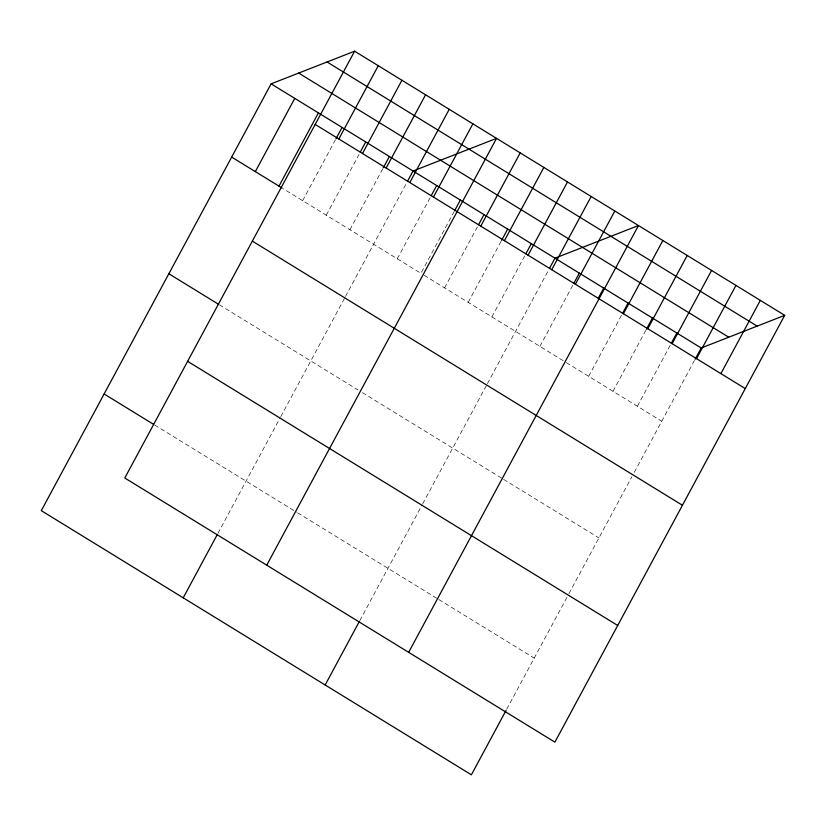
<?xml version="1.0" encoding="UTF-8"?>
<svg xmlns="http://www.w3.org/2000/svg" width="826" height="826" viewBox="0 0 826 826"><rect width="100%" height="100%" fill="white"/><g stroke="black" fill="none" stroke-linecap="round" stroke-linejoin="round"><path stroke-width="0.62" stroke-dasharray="4.13 3.1" d="M302.636 200.666L335.408 139.821M326.291 215.194L359.062 154.348M349.945 229.721L383.316 167.75M217.93 533.369L280.179 417.76M280.768 416.665L344.886 297.587M345.485 296.482L406.97 182.278M397.265 258.786L430.625 196.805M454.279 211.332L420.919 273.313L283.287 188.782M444.574 287.84L477.934 225.87M468.228 302.368L500.99 241.522M491.883 316.895L524.644 256.05M359.857 620.543L422.107 504.923M422.695 503.829L486.813 384.761M487.412 383.646L548.299 270.577M539.905 346.393L573.275 284.412M588.649 376.326L622.019 314.355M613.016 391.297L645.777 330.452M637.393 406.258L670.154 345.413M506.689 709.235L568.34 594.741M568.928 593.646L631.849 476.788M634.244 472.348L694.521 360.384M424.141 275.295L563.218 360.704M566.399 362.655L661.76 421.229M219.386 304.804L358.092 389.986M362.387 392.629L501.454 478.037M503.571 479.338L598.943 537.912M154.658 425.008L296.586 512.182M297.659 512.843L436.727 598.251M438.843 599.552L534.215 658.126"/><path stroke-width="1.24" d="M354.612 51.202L124.798 478.006L554.886 742.151L784.7 315.346L354.612 51.202L271.114 83.849L41.3 510.654L471.388 774.798L506.09 710.35M255.327 171.612L294.768 98.377M278.981 186.139L318.423 112.904M336.006 138.696L342.078 127.431M338.836 138.974L378.267 65.729M360.27 152.098L365.732 141.958M362.49 153.502L401.921 80.256M383.316 167.75L389.387 156.486M386.145 168.029L425.576 94.783M183.227 597.817L217.331 534.484M407.579 181.152L413.041 171.013L496.54 138.365L266.726 565.18M409.799 182.556L449.23 109.311M431.234 195.679L436.696 185.54M433.454 197.084L472.885 123.838M454.889 210.207L460.35 200.068M478.543 224.734L484.005 214.595M480.763 226.138L520.194 152.893M501.589 240.397L507.66 229.122M504.418 240.665L543.849 167.43M525.852 253.799L531.314 243.649M528.072 255.193L567.503 181.957M325.155 684.991L359.258 621.648M549.507 268.326L554.969 258.177L638.467 225.539L408.663 652.344M551.727 269.72L591.158 196.485M573.884 283.287L579.336 273.148M575.381 284.247L614.812 211.012M598.251 298.258L603.713 288.119M622.628 313.23L628.08 303.09M623.403 313.746L662.844 240.511M646.386 329.326L652.457 318.051M647.78 328.717L687.211 255.471M671.362 343.162L676.824 333.023M672.147 343.678L711.589 270.443M695.131 359.258L701.202 347.994L784.7 315.346M696.524 358.649L735.956 285.414M720.892 373.62L760.333 300.375M327.055 61.971L757.143 326.115M298.671 73.07L728.749 337.214M271.114 83.849L701.202 347.994M315.181 124.437L745.269 388.592M231.672 157.085L282.213 188.121M252.353 241.12L682.441 505.264M168.855 273.767L218.312 304.144M187.626 361.334L617.714 625.478M104.128 393.971L153.584 424.358"/></g></svg>
